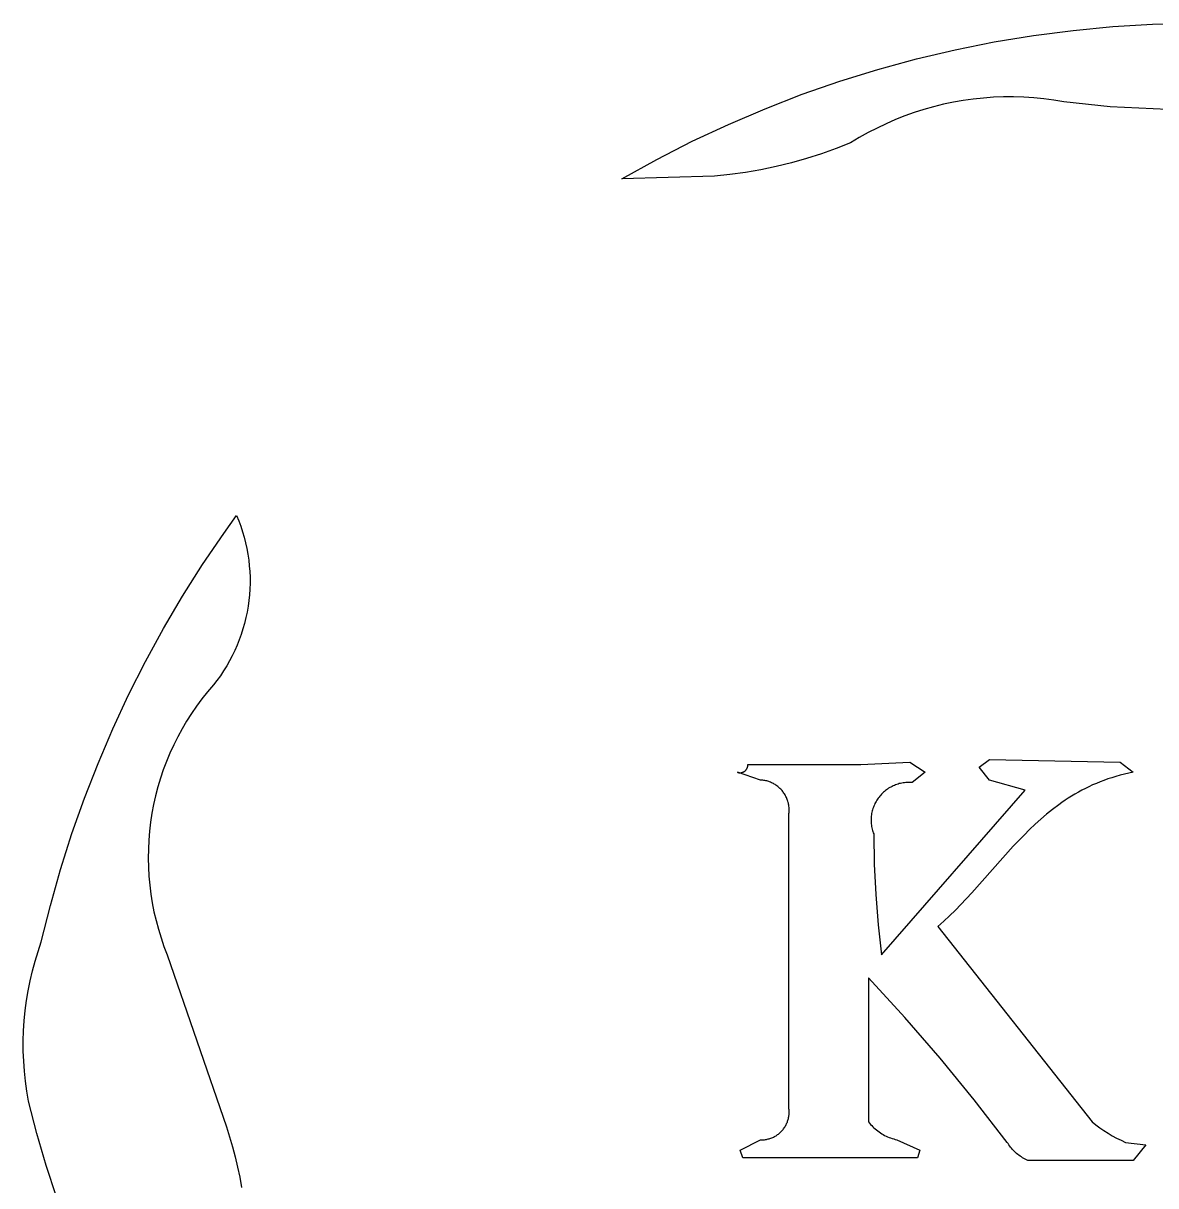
# Model space of a CAD drawing. Header units: millimetres. Extents: x 2135 to 254135, y 1035 to 90135.
# Drawn here: x 38722.6 to 38987.3, y 7235.4 to 7507.1 of the extents above; entities that cross this region are included whole.
import ezdxf

# ---------------------------------------------------------------- set-up
doc = ezdxf.new("R2010")
doc.units = ezdxf.units.MM
for name, color, linetype in [('form_TED.A', 40, 'Continuous'), ('HAT_TED.A', 9, 'Continuous'), ('WA2(가벽)_TED.A', 7, 'Continuous')]:
    doc.layers.add(name, color=color, linetype=linetype)

# ---------------------------------------------------------------- blocks, each defined once
blk = doc.blocks.new('BLOCK')
at = {"layer": 'HAT_TED.A', "color": 251}
for p, q in [((423960.607, -454299.592), (423961.066, -454299.549)), ((423961.066, -454299.549), (423961.526, -454299.521)), ((423961.526, -454299.521), (423961.987, -454299.509)), ((423959.694, -454299.726), (423960.149, -454299.651)), ((423960.149, -454299.651), (423960.607, -454299.592)), ((423958.794, -454299.922), (423959.242, -454299.816)), ((423959.242, -454299.816), (423959.694, -454299.726)), ((423958.349, -454300.043), (423958.794, -454299.922)), ((423957.908, -454300.18), (423958.349, -454300.043)), ((423957.473, -454300.331), (423957.908, -454300.18)), ((423957.043, -454300.498), (423957.473, -454300.331)), ((423959.451, -454300.386), (423959.336, -454300.402)), ((423959.568, -454300.374), (423959.451, -454300.386)), ((423959.684, -454300.365), (423959.568, -454300.374)), ((423959.801, -454300.361), (423959.684, -454300.365)), ((423959.918, -454300.36), (423959.801, -454300.361)), ((423960.035, -454300.364), (423959.918, -454300.36)), ((423960.151, -454300.371), (423960.035, -454300.364)), ((423960.267, -454300.382), (423960.151, -454300.371)), ((423960.383, -454300.398), (423960.267, -454300.382)), ((423956.619, -454300.679), (423957.043, -454300.498)), ((423958.88, -454300.506), (423958.769, -454300.542)), ((423958.993, -454300.475), (423958.88, -454300.506)), ((423959.106, -454300.447), (423958.993, -454300.475)), ((423959.221, -454300.423), (423959.106, -454300.447)), ((423959.336, -454300.402), (423959.221, -454300.423)), ((423960.499, -454300.417), (423960.383, -454300.398)), ((423961.033, -454300.476), (423960.499, -454300.417)), ((423964.124, -454300.625), (423961.033, -454300.476)), ((423958.55, -454300.624), (423958.443, -454300.671)), ((423958.659, -454300.581), (423958.55, -454300.624)), ((423958.769, -454300.542), (423958.659, -454300.581)), ((423956.201, -454300.875), (423956.619, -454300.679)), ((423958.234, -454300.774), (423958.132, -454300.832)), ((423958.338, -454300.721), (423958.234, -454300.774)), ((423958.443, -454300.671), (423958.338, -454300.721)), ((423955.791, -454301.084), (423956.201, -454300.875)), ((423958.032, -454300.892), (423957.864, -454300.959)), ((423958.132, -454300.832), (423958.032, -454300.892)), ((423957.694, -454301.019), (423957.521, -454301.074)), ((423957.864, -454300.959), (423957.694, -454301.019)), ((423955.388, -454301.308), (423955.791, -454301.084)), ((423957.172, -454301.166), (423956.995, -454301.204)), ((423957.347, -454301.123), (423957.172, -454301.166)), ((423957.521, -454301.074), (423957.347, -454301.123)), ((423956.457, -454301.278), (423955.388, -454301.308)), ((423956.637, -454301.26), (423956.457, -454301.278)), ((423956.816, -454301.235), (423956.637, -454301.26)), ((423956.995, -454301.204), (423956.816, -454301.235)), ((423950.782, -454305.409), (423950.93, -454305.201)), ((423950.93, -454305.201), (423950.956, -454305.263)), ((423950.956, -454305.263), (423950.979, -454305.326)), ((423950.979, -454305.326), (423951, -454305.39)), ((423950.538, -454305.768), (423950.782, -454305.409)), ((423951, -454305.39), (423951.019, -454305.454)), ((423951.019, -454305.454), (423951.035, -454305.519)), ((423951.035, -454305.519), (423951.049, -454305.584)), ((423951.049, -454305.584), (423951.061, -454305.65)), ((423951.061, -454305.65), (423951.071, -454305.717)), ((423951.071, -454305.717), (423951.078, -454305.784)), ((423950.306, -454306.134), (423950.538, -454305.768)), ((423951.078, -454305.784), (423951.083, -454305.85)), ((423951.083, -454305.85), (423951.086, -454305.917)), ((423951.086, -454305.985), (423951.084, -454306.052)), ((423951.086, -454305.917), (423951.086, -454305.985)), ((423950.086, -454306.508), (423950.306, -454306.134)), ((423951.079, -454306.118), (423951.073, -454306.185)), ((423951.084, -454306.052), (423951.079, -454306.118)), ((423951.064, -454306.252), (423951.052, -454306.318)), ((423951.073, -454306.185), (423951.064, -454306.252)), ((423951.039, -454306.383), (423951.023, -454306.449)), ((423951.052, -454306.318), (423951.039, -454306.383)), ((423949.878, -454306.889), (423950.086, -454306.508)), ((423951.004, -454306.513), (423950.984, -454306.577)), ((423951.023, -454306.449), (423951.004, -454306.513)), ((423950.936, -454306.702), (423950.909, -454306.764)), ((423950.961, -454306.64), (423950.936, -454306.702)), ((423950.984, -454306.577), (423950.961, -454306.64)), ((423950.88, -454306.824), (423950.849, -454306.883)), ((423950.909, -454306.764), (423950.88, -454306.824)), ((423949.682, -454307.276), (423949.878, -454306.889)), ((423950.816, -454306.942), (423950.78, -454306.999)), ((423950.849, -454306.883), (423950.816, -454306.942)), ((423950.743, -454307.055), (423950.704, -454307.109)), ((423950.78, -454306.999), (423950.743, -454307.055)), ((423950.595, -454307.241), (423950.53, -454307.323)), ((423950.663, -454307.162), (423950.595, -454307.241)), ((423950.704, -454307.109), (423950.663, -454307.162)), ((423949.499, -454307.669), (423949.682, -454307.276)), ((423950.53, -454307.323), (423950.468, -454307.406)), ((423950.409, -454307.492), (423950.353, -454307.58)), ((423950.468, -454307.406), (423950.409, -454307.492)), ((423950.353, -454307.58), (423950.3, -454307.67)), ((423949.328, -454308.068), (423949.499, -454307.669)), ((423950.25, -454307.761), (423950.204, -454307.854)), ((423950.3, -454307.67), (423950.25, -454307.761)), ((423950.204, -454307.854), (423950.16, -454307.949)), ((423950.12, -454308.045), (423950.083, -454308.143)), ((423950.16, -454307.949), (423950.12, -454308.045)), ((423959.518, -454308.113), (423959.637, -454308.024)), ((423959.637, -454308.024), (423961.152, -454308.053)), ((423949.171, -454308.472), (423949.328, -454308.068)), ((423950.083, -454308.143), (423950.05, -454308.241)), ((423956.992, -454308.261), (423956.725, -454308.172)), ((423956.725, -454308.172), (423956.728, -454308.173)), ((423956.728, -454308.173), (423956.731, -454308.174)), ((423956.731, -454308.174), (423956.734, -454308.175)), ((423956.734, -454308.175), (423956.737, -454308.175)), ((423956.737, -454308.175), (423956.74, -454308.176)), ((423956.74, -454308.176), (423956.743, -454308.176)), ((423956.743, -454308.176), (423956.746, -454308.177)), ((423956.746, -454308.177), (423956.749, -454308.177)), ((423956.749, -454308.177), (423956.752, -454308.177)), ((423956.752, -454308.177), (423956.755, -454308.177)), ((423956.755, -454308.177), (423956.759, -454308.177)), ((423956.759, -454308.177), (423956.762, -454308.177)), ((423956.762, -454308.177), (423956.765, -454308.176)), ((423956.765, -454308.176), (423956.768, -454308.176)), ((423956.768, -454308.176), (423956.771, -454308.175)), ((423956.771, -454308.175), (423956.774, -454308.175)), ((423956.774, -454308.175), (423956.777, -454308.174)), ((423956.777, -454308.174), (423956.78, -454308.173)), ((423956.78, -454308.173), (423956.783, -454308.172)), ((423956.783, -454308.172), (423956.786, -454308.171)), ((423956.786, -454308.171), (423956.789, -454308.17)), ((423956.789, -454308.17), (423956.792, -454308.168)), ((423956.792, -454308.168), (423956.794, -454308.167)), ((423956.794, -454308.167), (423956.797, -454308.166)), ((423956.797, -454308.166), (423956.8, -454308.164)), ((423956.8, -454308.164), (423956.802, -454308.162)), ((423956.802, -454308.162), (423956.805, -454308.161)), ((423956.805, -454308.161), (423956.808, -454308.159)), ((423956.808, -454308.159), (423956.81, -454308.157)), ((423956.81, -454308.157), (423956.812, -454308.155)), ((423956.812, -454308.155), (423956.815, -454308.153)), ((423956.815, -454308.153), (423956.817, -454308.151)), ((423956.817, -454308.151), (423956.819, -454308.148)), ((423956.819, -454308.148), (423956.821, -454308.146)), ((423956.821, -454308.146), (423956.823, -454308.144)), ((423956.823, -454308.144), (423956.825, -454308.141)), ((423956.825, -454308.141), (423956.827, -454308.139)), ((423956.827, -454308.139), (423956.829, -454308.136)), ((423956.829, -454308.136), (423956.83, -454308.134)), ((423956.83, -454308.134), (423956.832, -454308.131)), ((423956.832, -454308.131), (423956.833, -454308.128)), ((423956.833, -454308.128), (423956.835, -454308.125)), ((423956.835, -454308.125), (423956.836, -454308.123)), ((423956.836, -454308.123), (423956.837, -454308.12)), ((423956.837, -454308.12), (423956.838, -454308.117)), ((423956.838, -454308.117), (423956.839, -454308.114)), ((423956.839, -454308.114), (423956.84, -454308.111)), ((423956.84, -454308.111), (423956.841, -454308.108)), ((423956.841, -454308.108), (423956.842, -454308.105)), ((423956.842, -454308.102), (423956.843, -454308.099)), ((423956.842, -454308.105), (423956.842, -454308.102)), ((423956.843, -454308.092), (423956.844, -454308.089)), ((423956.843, -454308.096), (423956.843, -454308.092)), ((423956.843, -454308.099), (423956.843, -454308.096)), ((423956.844, -454308.083), (423958.151, -454308.083)), ((423956.844, -454308.086), (423956.844, -454308.083)), ((423956.844, -454308.089), (423956.844, -454308.086)), ((423958.151, -454308.083), (423958.716, -454308.053)), ((423958.716, -454308.053), (423958.894, -454308.172)), ((423958.894, -454308.172), (423958.745, -454308.291)), ((423959.637, -454308.261), (423959.518, -454308.113)), ((423961.152, -454308.053), (423961.301, -454308.172)), ((423961.25, -454308.183), (423961.2, -454308.194)), ((423961.301, -454308.172), (423961.25, -454308.183)), ((423950.05, -454308.241), (423950.02, -454308.341)), ((423957.004, -454308.262), (423956.992, -454308.261)), ((423957.016, -454308.263), (423957.004, -454308.262)), ((423957.027, -454308.265), (423957.016, -454308.263)), ((423957.039, -454308.267), (423957.027, -454308.265)), ((423957.051, -454308.269), (423957.039, -454308.267)), ((423957.062, -454308.272), (423957.051, -454308.269)), ((423957.074, -454308.275), (423957.062, -454308.272)), ((423957.085, -454308.279), (423957.074, -454308.275)), ((423957.096, -454308.283), (423957.085, -454308.279)), ((423957.107, -454308.287), (423957.096, -454308.283)), ((423957.118, -454308.292), (423957.107, -454308.287)), ((423957.129, -454308.297), (423957.118, -454308.292)), ((423957.139, -454308.302), (423957.129, -454308.297)), ((423957.149, -454308.308), (423957.139, -454308.302)), ((423957.16, -454308.314), (423957.149, -454308.308)), ((423957.169, -454308.32), (423957.16, -454308.314)), ((423958.553, -454308.317), (423958.539, -454308.323)), ((423958.567, -454308.312), (423958.553, -454308.317)), ((423958.582, -454308.307), (423958.567, -454308.312)), ((423958.596, -454308.303), (423958.582, -454308.307)), ((423958.611, -454308.3), (423958.596, -454308.303)), ((423958.625, -454308.297), (423958.611, -454308.3)), ((423958.64, -454308.294), (423958.625, -454308.297)), ((423958.655, -454308.292), (423958.64, -454308.294)), ((423958.67, -454308.291), (423958.655, -454308.292)), ((423958.685, -454308.29), (423958.67, -454308.291)), ((423958.7, -454308.289), (423958.685, -454308.29)), ((423958.715, -454308.289), (423958.7, -454308.289)), ((423958.73, -454308.29), (423958.715, -454308.289)), ((423958.745, -454308.291), (423958.73, -454308.29)), ((423960.053, -454308.38), (423959.637, -454308.261)), ((423960.875, -454308.3), (423960.832, -454308.318)), ((423960.919, -454308.282), (423960.875, -454308.3)), ((423960.963, -454308.265), (423960.919, -454308.282)), ((423961.009, -454308.249), (423960.963, -454308.265)), ((423961.055, -454308.234), (423961.009, -454308.249)), ((423961.102, -454308.219), (423961.055, -454308.234)), ((423961.151, -454308.206), (423961.102, -454308.219)), ((423961.2, -454308.194), (423961.151, -454308.206)), ((423949.994, -454308.442), (423949.971, -454308.543)), ((423950.02, -454308.341), (423949.994, -454308.442)), ((423957.179, -454308.327), (423957.169, -454308.32)), ((423957.189, -454308.334), (423957.179, -454308.327)), ((423957.198, -454308.342), (423957.189, -454308.334)), ((423957.207, -454308.35), (423957.198, -454308.342)), ((423957.215, -454308.358), (423957.207, -454308.35)), ((423957.224, -454308.366), (423957.215, -454308.358)), ((423957.232, -454308.375), (423957.224, -454308.366)), ((423957.24, -454308.383), (423957.232, -454308.375)), ((423957.247, -454308.393), (423957.24, -454308.383)), ((423957.254, -454308.402), (423957.247, -454308.393)), ((423957.261, -454308.412), (423957.254, -454308.402)), ((423957.268, -454308.422), (423957.261, -454308.412)), ((423957.274, -454308.432), (423957.268, -454308.422)), ((423957.28, -454308.442), (423957.274, -454308.432)), ((423957.285, -454308.452), (423957.28, -454308.442)), ((423958.371, -454308.446), (423958.361, -454308.458)), ((423958.381, -454308.435), (423958.371, -454308.446)), ((423958.391, -454308.424), (423958.381, -454308.435)), ((423958.389, -454310.282), (423960.053, -454308.38)), ((423958.401, -454308.413), (423958.391, -454308.424)), ((423958.412, -454308.403), (423958.401, -454308.413)), ((423958.424, -454308.393), (423958.412, -454308.403)), ((423958.435, -454308.383), (423958.424, -454308.393)), ((423958.447, -454308.374), (423958.435, -454308.383)), ((423958.46, -454308.365), (423958.447, -454308.374)), ((423958.472, -454308.357), (423958.46, -454308.365)), ((423958.485, -454308.349), (423958.472, -454308.357)), ((423958.498, -454308.342), (423958.485, -454308.349)), ((423958.512, -454308.335), (423958.498, -454308.342)), ((423958.525, -454308.329), (423958.512, -454308.335)), ((423958.539, -454308.323), (423958.525, -454308.329)), ((423960.589, -454308.447), (423960.55, -454308.471)), ((423960.627, -454308.423), (423960.589, -454308.447)), ((423960.667, -454308.401), (423960.627, -454308.423)), ((423960.707, -454308.379), (423960.667, -454308.401)), ((423960.748, -454308.358), (423960.707, -454308.379)), ((423960.789, -454308.338), (423960.748, -454308.358)), ((423960.832, -454308.318), (423960.789, -454308.338)), ((423949.026, -454308.881), (423949.171, -454308.472)), ((423949.971, -454308.543), (423949.951, -454308.646)), ((423957.29, -454308.463), (423957.285, -454308.452)), ((423957.295, -454308.474), (423957.29, -454308.463)), ((423957.299, -454308.485), (423957.295, -454308.474)), ((423957.303, -454308.496), (423957.299, -454308.485)), ((423957.307, -454308.507), (423957.303, -454308.496)), ((423957.31, -454308.519), (423957.307, -454308.507)), ((423957.313, -454308.53), (423957.31, -454308.519)), ((423957.315, -454308.542), (423957.313, -454308.53)), ((423957.317, -454308.553), (423957.315, -454308.542)), ((423957.319, -454308.565), (423957.317, -454308.553)), ((423957.32, -454308.577), (423957.319, -454308.565)), ((423957.321, -454308.589), (423957.32, -454308.577)), ((423958.296, -454308.576), (423958.291, -454308.59)), ((423958.301, -454308.562), (423958.296, -454308.576)), ((423958.307, -454308.548), (423958.301, -454308.562)), ((423958.314, -454308.534), (423958.307, -454308.548)), ((423958.32, -454308.521), (423958.314, -454308.534)), ((423958.328, -454308.508), (423958.32, -454308.521)), ((423958.335, -454308.495), (423958.328, -454308.508)), ((423958.344, -454308.482), (423958.335, -454308.495)), ((423958.352, -454308.47), (423958.344, -454308.482)), ((423958.361, -454308.458), (423958.352, -454308.47)), ((423960.439, -454308.546), (423960.368, -454308.6)), ((423960.476, -454308.52), (423960.439, -454308.546)), ((423960.513, -454308.495), (423960.476, -454308.52)), ((423960.55, -454308.471), (423960.513, -454308.495)), ((423949.951, -454308.646), (423949.936, -454308.749)), ((423957.319, -454308.648), (423957.32, -454308.636)), ((423957.319, -454312.065), (423957.319, -454308.648)), ((423957.32, -454308.636), (423957.321, -454308.624)), ((423957.321, -454308.601), (423957.321, -454308.589)), ((423957.321, -454308.612), (423957.321, -454308.601)), ((423957.321, -454308.624), (423957.321, -454308.612)), ((423958.27, -454308.708), (423958.269, -454308.724)), ((423958.271, -454308.693), (423958.27, -454308.708)), ((423958.272, -454308.678), (423958.271, -454308.693)), ((423958.274, -454308.664), (423958.272, -454308.678)), ((423958.276, -454308.649), (423958.274, -454308.664)), ((423958.279, -454308.634), (423958.276, -454308.649)), ((423958.283, -454308.619), (423958.279, -454308.634)), ((423958.287, -454308.605), (423958.283, -454308.619)), ((423958.291, -454308.59), (423958.287, -454308.605)), ((423960.232, -454308.713), (423960.166, -454308.773)), ((423960.299, -454308.655), (423960.232, -454308.713)), ((423960.368, -454308.6), (423960.299, -454308.655)), ((423949.923, -454308.852), (423949.915, -454308.956)), ((423949.936, -454308.749), (423949.923, -454308.852)), ((423958.269, -454308.724), (423958.27, -454308.739)), ((423958.27, -454308.739), (423958.27, -454308.754)), ((423958.27, -454308.754), (423958.272, -454308.769)), ((423958.272, -454308.769), (423958.273, -454308.784)), ((423958.273, -454308.784), (423958.276, -454308.799)), ((423958.276, -454308.799), (423958.278, -454308.813)), ((423958.278, -454308.813), (423958.282, -454308.828)), ((423958.282, -454308.828), (423958.285, -454308.843)), ((423958.285, -454308.843), (423958.29, -454308.857)), ((423960.101, -454308.834), (423960.038, -454308.897)), ((423960.166, -454308.773), (423960.101, -454308.834)), ((423948.895, -454309.295), (423949.026, -454308.881)), ((423949.915, -454308.956), (423949.91, -454309.06)), ((423958.29, -454308.857), (423958.294, -454308.871)), ((423958.294, -454308.871), (423958.3, -454308.885)), ((423958.3, -454308.885), (423958.306, -454309.235)), ((423960.038, -454308.897), (423959.914, -454309.026)), ((423949.91, -454309.06), (423949.908, -454309.164)), ((423959.914, -454309.026), (423959.794, -454309.159)), ((423949.908, -454309.164), (423949.91, -454309.268)), ((423958.306, -454309.235), (423958.323, -454309.585)), ((423959.794, -454309.159), (423959.554, -454309.43)), ((423948.777, -454309.712), (423948.895, -454309.295)), ((423949.91, -454309.268), (423949.916, -454309.373)), ((423949.916, -454309.373), (423949.926, -454309.476)), ((423949.926, -454309.476), (423949.939, -454309.58)), ((423959.554, -454309.43), (423959.433, -454309.566)), ((423949.939, -454309.58), (423949.955, -454309.682)), ((423958.323, -454309.585), (423958.35, -454309.934)), ((423959.433, -454309.566), (423959.308, -454309.699)), ((423948.672, -454310.133), (423948.777, -454309.712)), ((423949.955, -454309.682), (423949.975, -454309.785)), ((423949.975, -454309.785), (423949.999, -454309.886)), ((423959.244, -454309.765), (423959.178, -454309.83)), ((423959.308, -454309.699), (423959.244, -454309.765)), ((423949.999, -454309.886), (423950.026, -454309.987)), ((423959.111, -454309.893), (423959.043, -454309.955)), ((423959.178, -454309.83), (423959.111, -454309.893)), ((423950.026, -454309.987), (423950.057, -454310.086)), ((423958.35, -454309.934), (423958.389, -454310.282)), ((423959.043, -454309.955), (423960.825, -454312.213)), ((423948.634, -454310.244), (423948.672, -454310.133)), ((423950.057, -454310.086), (423950.091, -454310.185)), ((423950.091, -454310.185), (423950.128, -454310.282)), ((423948.6, -454310.356), (423948.634, -454310.244)), ((423950.128, -454310.282), (423950.812, -454312.273)), ((423948.543, -454310.582), (423948.569, -454310.469)), ((423948.569, -454310.469), (423948.6, -454310.356)), ((423948.52, -454310.697), (423948.543, -454310.582)), ((423958.66, -454311.009), (423958.24, -454310.549)), ((423958.24, -454310.549), (423958.24, -454312.213)), ((423948.501, -454310.812), (423948.52, -454310.697)), ((423948.486, -454310.928), (423948.501, -454310.812)), ((423948.474, -454311.045), (423948.486, -454310.928)), ((423948.467, -454311.161), (423948.474, -454311.045)), ((423959.068, -454311.479), (423958.66, -454311.009)), ((423948.463, -454311.278), (423948.467, -454311.161)), ((423948.464, -454311.395), (423948.463, -454311.278)), ((423948.468, -454311.512), (423948.464, -454311.395)), ((423948.476, -454311.628), (423948.468, -454311.512)), ((423959.463, -454311.96), (423959.068, -454311.479)), ((423948.488, -454311.745), (423948.476, -454311.628)), ((423948.504, -454311.861), (423948.488, -454311.745)), ((423948.524, -454311.976), (423948.504, -454311.861)), ((423948.619, -454312.348), (423948.524, -454311.976)), ((423957.32, -454312.076), (423957.319, -454312.065)), ((423957.321, -454312.087), (423957.32, -454312.076)), ((423959.845, -454312.451), (423959.463, -454311.96)), ((423957.296, -454312.226), (423957.301, -454312.216)), ((423957.301, -454312.216), (423957.304, -454312.206)), ((423957.304, -454312.206), (423957.308, -454312.195)), ((423957.308, -454312.195), (423957.311, -454312.185)), ((423957.311, -454312.185), (423957.313, -454312.174)), ((423957.313, -454312.174), (423957.316, -454312.163)), ((423957.316, -454312.163), (423957.317, -454312.152)), ((423957.317, -454312.152), (423957.319, -454312.142)), ((423957.319, -454312.142), (423957.32, -454312.131)), ((423957.32, -454312.131), (423957.321, -454312.12)), ((423957.321, -454312.098), (423957.321, -454312.087)), ((423957.321, -454312.109), (423957.321, -454312.098)), ((423957.321, -454312.12), (423957.321, -454312.109)), ((423958.24, -454312.213), (423958.252, -454312.228)), ((423960.825, -454312.213), (423960.87, -454312.249)), ((423948.727, -454312.717), (423948.619, -454312.348)), ((423950.812, -454312.273), (423950.85, -454312.387)), ((423957.197, -454312.355), (423957.206, -454312.348)), ((423957.206, -454312.348), (423957.214, -454312.341)), ((423957.214, -454312.341), (423957.222, -454312.334)), ((423957.222, -454312.334), (423957.23, -454312.326)), ((423957.23, -454312.326), (423957.238, -454312.318)), ((423957.238, -454312.318), (423957.245, -454312.31)), ((423957.245, -454312.31), (423957.252, -454312.302)), ((423957.252, -454312.302), (423957.258, -454312.293)), ((423957.258, -454312.293), (423957.265, -454312.284)), ((423957.265, -454312.284), (423957.271, -454312.275)), ((423957.271, -454312.275), (423957.277, -454312.265)), ((423957.277, -454312.265), (423957.282, -454312.256)), ((423957.282, -454312.256), (423957.287, -454312.246)), ((423957.287, -454312.246), (423957.292, -454312.236)), ((423957.292, -454312.236), (423957.296, -454312.226)), ((423958.252, -454312.228), (423958.264, -454312.243)), ((423958.264, -454312.243), (423958.277, -454312.256)), ((423958.277, -454312.256), (423958.29, -454312.27)), ((423958.29, -454312.27), (423958.303, -454312.283)), ((423958.303, -454312.283), (423958.317, -454312.296)), ((423958.317, -454312.296), (423958.332, -454312.308)), ((423958.332, -454312.308), (423958.347, -454312.319)), ((423958.347, -454312.319), (423958.362, -454312.331)), ((423958.362, -454312.331), (423958.377, -454312.341)), ((423958.377, -454312.341), (423958.393, -454312.351)), ((423960.87, -454312.249), (423960.916, -454312.283)), ((423960.916, -454312.283), (423960.963, -454312.315)), ((423960.963, -454312.315), (423961.011, -454312.345)), ((423961.011, -454312.345), (423961.059, -454312.374)), ((423950.85, -454312.387), (423950.885, -454312.503)), ((423956.754, -454312.54), (423956.992, -454312.421)), ((423956.992, -454312.421), (423957.003, -454312.422)), ((423957.003, -454312.422), (423957.014, -454312.421)), ((423957.014, -454312.421), (423957.025, -454312.421)), ((423957.025, -454312.421), (423957.036, -454312.42)), ((423957.036, -454312.42), (423957.047, -454312.419)), ((423957.047, -454312.419), (423957.058, -454312.417)), ((423957.058, -454312.417), (423957.069, -454312.415)), ((423957.069, -454312.415), (423957.079, -454312.412)), ((423957.079, -454312.412), (423957.09, -454312.409)), ((423957.09, -454312.409), (423957.1, -454312.406)), ((423957.1, -454312.406), (423957.111, -454312.403)), ((423957.111, -454312.403), (423957.121, -454312.399)), ((423957.121, -454312.399), (423957.131, -454312.395)), ((423957.131, -454312.395), (423957.141, -454312.39)), ((423957.141, -454312.39), (423957.151, -454312.385)), ((423957.151, -454312.385), (423957.161, -454312.38)), ((423957.161, -454312.38), (423957.17, -454312.374)), ((423957.17, -454312.374), (423957.179, -454312.368)), ((423957.179, -454312.368), (423957.188, -454312.362)), ((423957.188, -454312.362), (423957.197, -454312.355)), ((423958.393, -454312.351), (423958.409, -454312.361)), ((423958.409, -454312.361), (423958.426, -454312.37)), ((423958.426, -454312.37), (423958.443, -454312.378)), ((423958.443, -454312.378), (423958.46, -454312.386)), ((423958.46, -454312.386), (423958.477, -454312.394)), ((423958.477, -454312.394), (423958.495, -454312.4)), ((423958.495, -454312.4), (423958.513, -454312.407)), ((423958.513, -454312.407), (423958.531, -454312.412)), ((423958.531, -454312.412), (423958.549, -454312.417)), ((423958.549, -454312.417), (423958.567, -454312.421)), ((423958.567, -454312.421), (423958.835, -454312.54)), ((423959.854, -454312.466), (423959.845, -454312.451)), ((423959.863, -454312.48), (423959.854, -454312.466)), ((423959.873, -454312.494), (423959.863, -454312.48)), ((423961.059, -454312.374), (423961.109, -454312.402)), ((423961.109, -454312.402), (423961.16, -454312.427)), ((423961.16, -454312.427), (423961.212, -454312.451)), ((423961.212, -454312.451), (423961.449, -454312.481)), ((423961.449, -454312.481), (423961.301, -454312.659)), ((423950.885, -454312.503), (423950.916, -454312.619)), ((423950.916, -454312.619), (423950.943, -454312.737)), ((423956.784, -454312.629), (423956.754, -454312.54)), ((423958.835, -454312.54), (423958.805, -454312.629)), ((423959.883, -454312.507), (423959.873, -454312.494)), ((423959.894, -454312.52), (423959.883, -454312.507)), ((423959.905, -454312.533), (423959.894, -454312.52)), ((423959.916, -454312.545), (423959.905, -454312.533)), ((423959.928, -454312.557), (423959.916, -454312.545)), ((423959.94, -454312.569), (423959.928, -454312.557)), ((423959.953, -454312.58), (423959.94, -454312.569)), ((423959.966, -454312.591), (423959.953, -454312.58)), ((423959.98, -454312.601), (423959.966, -454312.591)), ((423959.994, -454312.611), (423959.98, -454312.601)), ((423960.008, -454312.62), (423959.994, -454312.611)), ((423948.847, -454313.081), (423948.727, -454312.717)), ((423950.943, -454312.737), (423950.967, -454312.855)), ((423958.805, -454312.629), (423956.784, -454312.629)), ((423960.022, -454312.629), (423960.008, -454312.62)), ((423960.037, -454312.637), (423960.022, -454312.629)), ((423960.052, -454312.645), (423960.037, -454312.637)), ((423960.067, -454312.652), (423960.052, -454312.645)), ((423960.083, -454312.659), (423960.067, -454312.652)), ((423961.301, -454312.659), (423960.083, -454312.659)), ((423950.967, -454312.855), (423950.986, -454312.975))]:
    blk.add_line(p, q, dxfattribs=at)
blk = doc.blocks.new('FORM_TED.A')
at = {"layer": 'form_TED.A', "xscale": 0.2020417514256157, "yscale": 0.2020417514256157, "zscale": 0.2020417514256157}
blk.add_blockref('BLOCK', (-85289.4104, 91852.1854), dxfattribs=at)

msp = doc.modelspace()

# ---------------------------------------------------------------- block references
at = {"layer": 'WA2(가벽)_TED.A', "xscale": 100, "yscale": 100, "zscale": 100}
msp.add_blockref('FORM_TED.A', (2134.65, 1035.37), dxfattribs=at)

doc.saveas('drawing.dxf')
